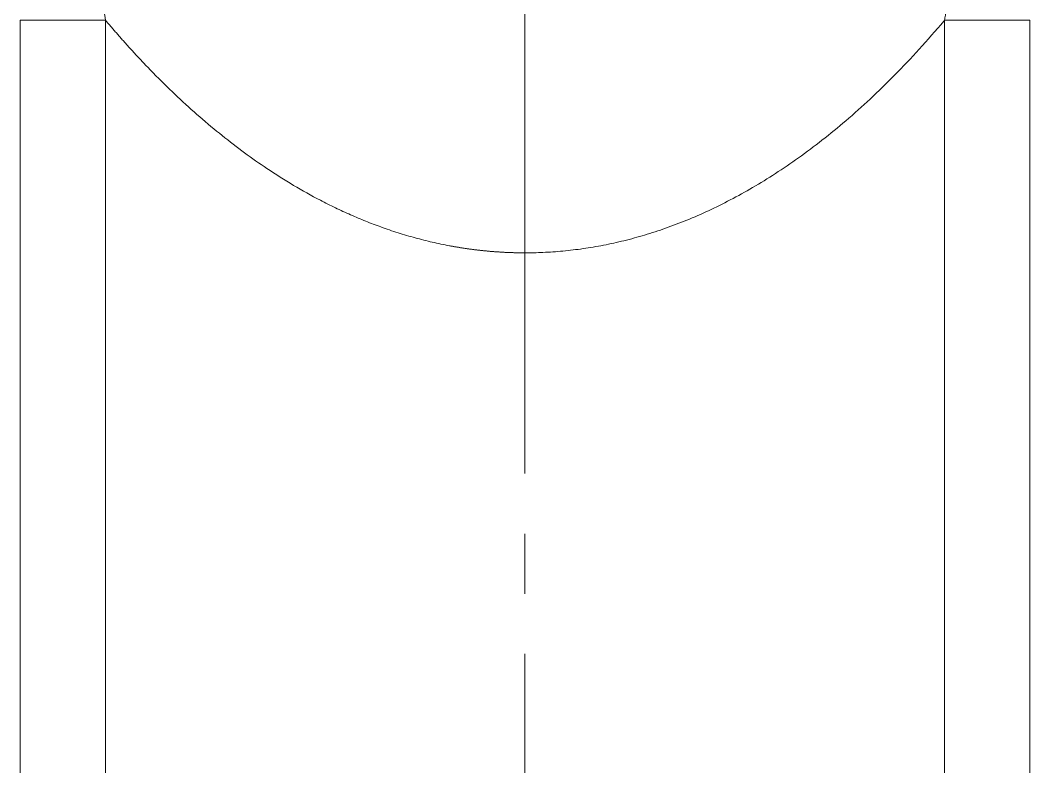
# Model space of a CAD drawing. Extents: x 841 to 1631, y 0 to 579.
# Drawn here: x 1038.96 to 1080.96, y 303.29 to 334.34 of the extents above; entities that cross this region are included whole.
import ezdxf

# ---------------------------------------------------------------- set-up
doc = ezdxf.new("R2010")
doc.units = 0
doc.header["$LTSCALE"] = 10
doc.header["$MEASUREMENT"] = 0
doc.linetypes.add('CENTER', pattern=[2, 1.25, -0.25, 0.25, -0.25])
doc.layers.add('1', color=7, linetype='CONTINUOUS')
doc.layers.add('BODY', color=7, linetype='CONTINUOUS')

msp = doc.modelspace()

# ---------------------------------------------------------------- linework, layer by layer
at = {"layer": '1', "color": 7, "linetype": 'Continuous', "lineweight": 13}
msp.add_line((1077.412, 334.339), (1077.412, 245.163), dxfattribs=at)
at = {"layer": '1', "color": 7, "linetype": 'Continuous', "lineweight": 18}
msp.add_line((1080.96, 334.339), (1080.96, 245.163), dxfattribs=at)
at = {"layer": '1', "color": 7, "linetype": 'Continuous', "lineweight": 13}
for points, knots in [([(1080.702, 362.02), (1080.703, 362.02), (1080.703, 362.02), (1080.704, 362.02), (1080.705, 362.02), (1080.706, 362.02), (1080.707, 362.019), (1080.707, 362.018), (1080.708, 362.017), (1080.708, 362.016), (1080.708, 362.014), (1080.709, 362.012), (1080.709, 362.009), (1080.709, 362.007), (1080.708, 362.004), (1080.708, 362), (1080.708, 361.997), (1080.707, 361.993), (1080.706, 361.989), (1080.705, 361.984), (1080.704, 361.977), (1080.7, 361.963), (1080.695, 361.944), (1080.685, 361.913), (1080.674, 361.876), (1080.652, 361.804), (1080.611, 361.665), (1080.548, 361.426), (1080.472, 361.09), (1080.394, 360.693), (1080.305, 360.138), (1080.215, 359.44), (1080.132, 358.623), (1080.058, 357.734), (1079.988, 356.749), (1079.919, 355.67), (1079.846, 354.501), (1079.789, 353.608), (1079.752, 353.064), (1079.741, 352.9), (1079.73, 352.734), (1079.719, 352.567), (1079.707, 352.399), (1079.695, 352.23), (1079.683, 352.059), (1079.67, 351.888), (1079.657, 351.715), (1079.644, 351.541), (1079.631, 351.366), (1079.618, 351.19), (1079.604, 351.013), (1079.59, 350.834), (1079.575, 350.655), (1079.561, 350.475), (1079.546, 350.294), (1079.53, 350.112), (1079.514, 349.928), (1079.498, 349.744), (1079.482, 349.559), (1079.465, 349.373), (1079.448, 349.187), (1079.431, 348.999), (1079.413, 348.811), (1079.395, 348.621), (1079.376, 348.431), (1079.357, 348.24), (1079.338, 348.049), (1079.318, 347.856), (1079.298, 347.663), (1079.278, 347.47), (1079.257, 347.275), (1079.235, 347.08), (1079.214, 346.885), (1079.191, 346.688), (1079.169, 346.492), (1079.146, 346.294), (1079.123, 346.096), (1079.099, 345.898), (1079.075, 345.699), (1079.051, 345.499), (1079.026, 345.299), (1079.001, 345.099), (1078.975, 344.898), (1078.949, 344.696), (1078.923, 344.495), (1078.896, 344.292), (1078.869, 344.09), (1078.842, 343.887), (1078.815, 343.684), (1078.787, 343.48), (1078.758, 343.276), (1078.73, 343.072), (1078.701, 342.868), (1078.672, 342.663), (1078.643, 342.458), (1078.614, 342.252), (1078.584, 342.047), (1078.555, 341.841), (1078.525, 341.635), (1078.495, 341.429), (1078.464, 341.223), (1078.434, 341.016), (1078.404, 340.809), (1078.374, 340.602), (1078.343, 340.395), (1078.313, 340.188), (1078.283, 339.981), (1078.253, 339.774), (1078.224, 339.566), (1078.194, 339.358), (1078.164, 339.151), (1078.134, 338.943), (1078.105, 338.735), (1078.075, 338.526), (1078.045, 338.318), (1078.015, 338.11), (1077.984, 337.901), (1077.954, 337.693), (1077.922, 337.484), (1077.891, 337.275), (1077.859, 337.066), (1077.826, 336.856), (1077.793, 336.647), (1077.76, 336.438), (1077.727, 336.228), (1077.693, 336.019), (1077.659, 335.809), (1077.624, 335.599), (1077.59, 335.389), (1077.554, 335.179), (1077.519, 334.969), (1077.484, 334.759), (1077.448, 334.549), (1077.424, 334.409), (1077.412, 334.339)], [0, 0, 0, 0, 0.002391, 0.004781, 0.007169, 0.009556, 0.011942, 0.014327, 0.01671, 0.019091, 0.021471, 0.02385, 0.026228, 0.028603, 0.030978, 0.03335, 0.035721, 0.038091, 0.040459, 0.041813, 0.04538, 0.050273, 0.059986, 0.065802, 0.079162, 0.088107, 0.113139, 0.154031, 0.182243, 0.216231, 0.255796, 0.300699, 0.34121, 0.381171, 0.420601, 0.459533, 0.498015, 0.536116, 0.54088, 0.545639, 0.550394, 0.555145, 0.559893, 0.564636, 0.569376, 0.574113, 0.578847, 0.583579, 0.588307, 0.593034, 0.597759, 0.602481, 0.607203, 0.611922, 0.616641, 0.62136, 0.626077, 0.630795, 0.635513, 0.64023, 0.644949, 0.649668, 0.654388, 0.65911, 0.663833, 0.668558, 0.673285, 0.678015, 0.682747, 0.687482, 0.692219, 0.696961, 0.701705, 0.706453, 0.711206, 0.715962, 0.720722, 0.725487, 0.730256, 0.73503, 0.739809, 0.744593, 0.749382, 0.754176, 0.758975, 0.763779, 0.768589, 0.773404, 0.778225, 0.783051, 0.787883, 0.79272, 0.797562, 0.802409, 0.807262, 0.81212, 0.816983, 0.82185, 0.826723, 0.8316, 0.836482, 0.841368, 0.846257, 0.851151, 0.856048, 0.860948, 0.865851, 0.870756, 0.875665, 0.880576, 0.885491, 0.890409, 0.895331, 0.900257, 0.905188, 0.910124, 0.915065, 0.920013, 0.924966, 0.929927, 0.934895, 0.939869, 0.94485, 0.949836, 0.954829, 0.959827, 0.964831, 0.96984, 0.974854, 0.979874, 0.984898, 0.989927, 0.994961, 1, 1, 1, 1]), ([(1042.508, 334.339), (1042.419, 334.858), (1042.242, 335.888), (1041.971, 337.411), (1041.716, 338.858), (1041.49, 340.187), (1041.296, 341.383), (1041.13, 342.473), (1040.985, 343.492), (1040.857, 344.463), (1040.742, 345.402), (1040.638, 346.321), (1040.544, 347.227), (1040.459, 348.127), (1040.382, 349.023), (1040.313, 349.913), (1040.252, 350.789), (1040.198, 351.643), (1040.15, 352.476), (1040.108, 353.287), (1040.07, 354.079), (1040.035, 354.85), (1040.004, 355.596), (1039.973, 356.312), (1039.944, 356.997), (1039.914, 357.651), (1039.881, 358.274), (1039.846, 358.865), (1039.806, 359.424), (1039.759, 359.948), (1039.704, 360.433), (1039.641, 360.868), (1039.58, 361.195), (1039.539, 361.367), (1039.523, 361.429)], [0, 0, 0, 0, 0.042167, 0.083744, 0.123851, 0.160072, 0.192339, 0.222006, 0.24991, 0.276798, 0.303099, 0.329101, 0.355085, 0.381297, 0.407983, 0.435167, 0.46255, 0.489984, 0.517593, 0.545537, 0.573954, 0.602965, 0.632522, 0.662497, 0.692957, 0.724051, 0.755928, 0.788763, 0.822773, 0.858225, 0.895465, 0.934331, 0.974188, 1, 1, 1, 1]), ([(1042.508, 245.163), (1042.508, 260.026), (1042.508, 274.889), (1042.508, 297.183), (1042.508, 304.614), (1042.508, 315.761), (1042.508, 319.477), (1042.508, 325.05), (1042.508, 326.908), (1042.508, 329.695), (1042.508, 330.624), (1042.508, 332.017), (1042.508, 332.482), (1042.508, 333.41), (1042.508, 333.875), (1042.508, 334.339)], [0, 0, 0, 0, 0.5, 0.5, 0.75, 0.75, 0.875, 0.875, 0.9375, 0.9375, 0.96875, 0.96875, 0.984375, 0.984375, 1, 1, 1, 1]), ([(1059.959, 324.663), (1059.938, 324.663), (1059.897, 324.663), (1059.836, 324.664), (1059.774, 324.664), (1059.713, 324.665), (1059.651, 324.666), (1059.589, 324.667), (1059.528, 324.669), (1059.466, 324.67), (1059.405, 324.672), (1059.343, 324.675), (1059.281, 324.677), (1059.22, 324.68), (1059.158, 324.682), (1059.097, 324.685), (1059.035, 324.689), (1058.973, 324.692), (1058.912, 324.696), (1058.85, 324.7), (1058.788, 324.704), (1058.727, 324.708), (1058.665, 324.713), (1058.604, 324.718), (1058.542, 324.723), (1058.48, 324.728), (1058.419, 324.734), (1058.357, 324.74), (1058.295, 324.746), (1058.234, 324.752), (1058.172, 324.758), (1058.111, 324.765), (1058.049, 324.772), (1057.987, 324.779), (1057.926, 324.786), (1057.864, 324.794), (1057.803, 324.802), (1057.741, 324.81), (1057.679, 324.818), (1057.618, 324.826), (1057.556, 324.835), (1057.495, 324.844), (1057.433, 324.853), (1057.372, 324.863), (1057.31, 324.872), (1057.248, 324.882), (1057.187, 324.892), (1057.125, 324.902), (1057.064, 324.913), (1057.002, 324.924), (1056.941, 324.935), (1056.879, 324.946), (1056.599, 324.998), (1056.1, 325.102), (1055.386, 325.283), (1054.673, 325.493), (1053.988, 325.726), (1053.33, 325.977), (1052.699, 326.243), (1052.068, 326.533), (1051.271, 326.933), (1050.31, 327.47), (1049.262, 328.133), (1048.275, 328.828), (1047.343, 329.544), (1046.411, 330.323), (1045.765, 330.908), (1045.388, 331.265), (1045.275, 331.372), (1045.162, 331.481), (1045.049, 331.591), (1044.935, 331.703), (1044.821, 331.816), (1044.707, 331.93), (1044.593, 332.045), (1044.479, 332.161), (1044.364, 332.279), (1044.249, 332.398), (1044.134, 332.519), (1044.019, 332.641), (1043.903, 332.764), (1043.788, 332.888), (1043.672, 333.013), (1043.556, 333.14), (1043.44, 333.268), (1043.324, 333.398), (1043.207, 333.528), (1043.091, 333.66), (1042.975, 333.794), (1042.858, 333.928), (1042.741, 334.064), (1042.625, 334.201), (1042.547, 334.293), (1042.508, 334.339)], [0, 0, 0, 0, 0.002825, 0.00565, 0.008476, 0.011302, 0.014129, 0.016956, 0.019784, 0.022612, 0.025441, 0.02827, 0.0311, 0.033931, 0.036763, 0.039595, 0.042428, 0.045262, 0.048097, 0.050933, 0.05377, 0.056608, 0.059447, 0.062287, 0.065128, 0.067971, 0.070814, 0.073659, 0.076505, 0.079353, 0.082201, 0.085052, 0.087903, 0.090756, 0.093611, 0.096467, 0.099325, 0.102184, 0.105045, 0.107907, 0.110772, 0.113638, 0.116506, 0.119375, 0.122247, 0.12512, 0.127996, 0.130873, 0.133752, 0.136634, 0.139517, 0.142403, 0.145291, 0.179008, 0.213155, 0.247786, 0.282951, 0.314719, 0.347054, 0.379989, 0.41355, 0.474762, 0.538486, 0.594035, 0.652036, 0.712545, 0.775614, 0.783434, 0.791319, 0.799267, 0.807281, 0.815358, 0.823501, 0.831708, 0.83998, 0.848316, 0.856717, 0.865184, 0.873715, 0.882311, 0.890972, 0.899698, 0.90849, 0.917347, 0.926269, 0.935256, 0.944309, 0.953427, 0.96261, 0.971859, 0.981174, 0.990554, 1, 1, 1, 1])]:
    msp.add_open_spline(points, degree=3, knots=knots, dxfattribs=at)
for points, weights, degree in [([(1059.959, 343.757), (1059.959, 335.747), (1059.959, 324.663)], [0.913246891309, 0.928528413181, 1], 2), ([(1038.96, 334.339), (1038.96, 334.34), (1040.239, 334.34), (1042.508, 334.339)], [1.02840336278, 0.978636192151, 0.994268969712, 1.07530169547], 3), ([(1080.96, 334.339), (1080.96, 334.339), (1079.699, 334.339), (1077.412, 334.339)], [1.04878650512, 0.983738063673, 0.983737831628, 1.04878580898], 3)]:
    msp.add_rational_spline(points, weights, degree=degree, dxfattribs=at)
at = {"layer": '1', "color": 7, "linetype": 'Continuous', "lineweight": 18}
msp.add_open_spline([(1038.96, 245.163), (1038.96, 248.096), (1038.96, 253.771), (1038.96, 261.703), (1038.96, 269.072), (1038.96, 275.936), (1038.96, 282.323), (1038.96, 288.267), (1038.96, 293.8), (1038.96, 298.949), (1038.96, 303.742), (1038.96, 308.202), (1038.96, 312.354), (1038.96, 316.218), (1038.96, 319.813), (1038.96, 323.16), (1038.96, 326.274), (1038.96, 329.171), (1038.96, 331.865), (1038.96, 333.536), (1038.96, 334.339)], degree=3, dxfattribs=at)
msp.add_open_spline([(1077.412, 334.339), (1077.4, 334.326), (1077.06, 333.921), (1076.39, 333.154), (1075.367, 332.072), (1074.35, 331.08), (1073.343, 330.177), (1072.349, 329.361), (1071.37, 328.627), (1070.407, 327.97), (1069.46, 327.385), (1068.529, 326.869), (1067.615, 326.416), (1066.715, 326.023), (1065.829, 325.686), (1064.955, 325.401), (1064.092, 325.165), (1063.237, 324.976), (1062.39, 324.832), (1061.548, 324.731), (1060.738, 324.675), (1060.208, 324.663), (1059.959, 324.663)], degree=3, knots=[0, 0, 0, 0, 0.00314, 0.094421, 0.179268, 0.257959, 0.33086, 0.398387, 0.46098, 0.519082, 0.573127, 0.623531, 0.67069, 0.714974, 0.756728, 0.796275, 0.833915, 0.869933, 0.9046, 0.938193, 0.971015, 1, 1, 1, 1], dxfattribs=at)
at = {"layer": 'BODY', "color": 1, "linetype": 'CENTER', "lineweight": 5}
msp.add_line((1059.959, 407.98), (1059.959, 194.968), dxfattribs=at)

doc.saveas('drawing.dxf')
